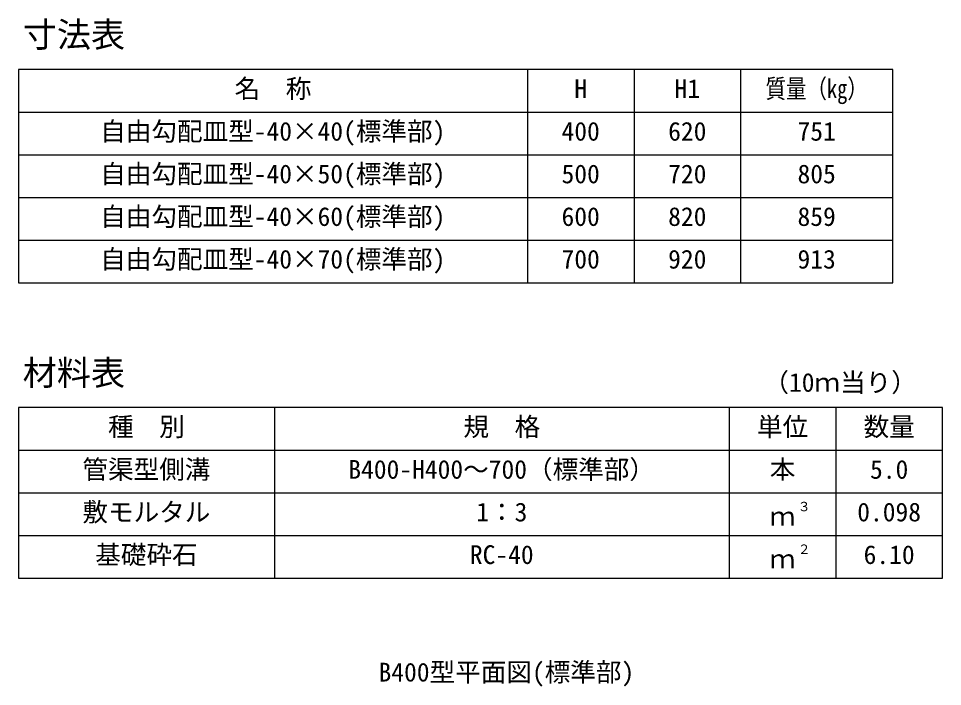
# Model space of a CAD drawing. Units: millimetres, scale not verified. Extents: x -12600 to 12600, y -5940 to 5940.
# Drawn here: x -10612 to -8988, y -4414 to -3239 of the extents above; entities that cross this region are included whole.
import ezdxf
from ezdxf.enums import TextEntityAlignment as Align

# ---------------------------------------------------------------- set-up
doc = ezdxf.new("R2010")
doc.units = ezdxf.units.MM
doc.header["$LTSCALE"] = 40
for name, color, linetype, lineweight in [('0-3_HYO', 3, 'Continuous', 25), ('0-4_HYO2', 4, 'Continuous', 25), ('0-7_TXT', 7, 'Continuous', 25)]:
    doc.layers.add(name, color=color, linetype=linetype, lineweight=lineweight)
doc.styles.add('ＭＳ ゴシック', font='')
doc.styles.get('ＭＳ ゴシック').set_extended_font_data('MS Gothic')

msp = doc.modelspace()

# ---------------------------------------------------------------- linework, layer by layer
at = {"layer": '0-3_HYO'}
for p, q in [((-9717.5, -3328.87), (-9717.5, -3703.87)), ((-9530, -3328.87), (-9530, -3703.87)), ((-9342.5, -3328.87), (-9342.5, -3703.87)), ((-10612.5, -3403.87), (-9075, -3403.87)), ((-10162.5, -3923.65), (-10162.5, -4223.65)), ((-9362.5, -3923.65), (-9362.5, -4223.65)), ((-9175, -3923.65), (-9175, -4223.65)), ((-10612.5, -3998.65), (-8987.5, -3998.65))]:
    msp.add_line(p, q, dxfattribs=at)
for points in [[(-10612.5, -3703.87), (-9075, -3703.87), (-9075, -3328.87), (-10612.5, -3328.87)], [(-10612.5, -4223.65), (-8987.5, -4223.65), (-8987.5, -3923.65), (-10612.5, -3923.65)]]:
    msp.add_lwpolyline(points, close=True, dxfattribs=at)
at = {"layer": '0-4_HYO2'}
for p, q in [((-10612.5, -3478.87), (-9075, -3478.87)), ((-10612.5, -3553.87), (-9075, -3553.87)), ((-10612.5, -3628.87), (-9075, -3628.87)), ((-10612.5, -4073.65), (-8987.5, -4073.65)), ((-10612.5, -4148.65), (-8987.5, -4148.65))]:
    msp.add_line(p, q, dxfattribs=at)

# ---------------------------------------------------------------- texts
at = {"layer": '0-7_TXT', "style": 'ＭＳ ゴシック'}
for s, height, p in [('寸法表', 43.99, (-10605, -3302.62)), ('名\u3000称', 32.99, (-10232.5, -3388.87)), ('H', 32.99, (-9635, -3388.87)), ('H1', 32.99, (-9458.75, -3388.87)), ('自由勾配皿型-40×40(標準部)', 32.99, (-10468.75, -3463.87)), ('400', 32.99, (-9657.5, -3463.87)), ('620', 32.99, (-9470, -3463.87)), ('751', 32.99, (-9242.5, -3463.87)), ('自由勾配皿型-40×50(標準部)', 32.99, (-10468.75, -3538.87)), ('500', 32.99, (-9657.5, -3538.87)), ('720', 32.99, (-9470, -3538.87)), ('805', 32.99, (-9242.5, -3538.87)), ('自由勾配皿型-40×60(標準部)', 32.99, (-10468.75, -3613.87)), ('600', 32.99, (-9657.5, -3613.87)), ('820', 32.99, (-9470, -3613.87)), ('859', 32.99, (-9242.5, -3613.87)), ('自由勾配皿型-40×70(標準部)', 32.99, (-10468.75, -3688.87)), ('700', 32.99, (-9657.5, -3688.87)), ('920', 32.99, (-9470, -3688.87)), ('913', 32.99, (-9242.5, -3688.87)), ('材料表', 43.99, (-10605, -3897.4)), ('（10ｍ当り）', 32.99, (-9302.5, -3905.65)), ('種\u3000別', 32.99, (-10455, -3983.65)), ('規\u3000格', 32.99, (-9830, -3983.65)), ('単位', 32.99, (-9313.75, -3983.65)), ('数量', 32.99, (-9126.25, -3983.65)), ('管渠型側溝', 32.99, (-10500, -4058.65)), ('B400-H400～700（標準部）', 32.99, (-10032.5, -4058.65)), ('本', 32.99, (-9291.25, -4058.65)), ('5.0', 32.99, (-9115, -4058.65)), ('敷モルタル', 32.99, (-10500, -4133.65)), ('1：3', 32.99, (-9807.5, -4133.65)), ('３', 16.5, (-9242.09, -4110.87)), ('0.098', 32.99, (-9137.5, -4133.65)), ('ｍ', 32.99, (-9291.25, -4141.15)), ('基礎砕石', 32.99, (-10477.5, -4208.65)), ('RC-40', 32.99, (-9818.75, -4208.65)), ('２', 16.5, (-9242.09, -4185.87)), ('6.10', 32.99, (-9126.25, -4208.65)), ('ｍ', 32.99, (-9291.25, -4216.15)), ('B400型平面図(標準部)', 32.99, (-9979.31, -4415.34))]:
    msp.add_text(s, height=height, dxfattribs=at).set_placement(p, align=Align.BOTTOM_LEFT)
at = {"layer": '0-7_TXT', "style": 'ＭＳ ゴシック', "width": 0.8}
msp.add_text('質量（kg）', height=32.99, dxfattribs=at).set_placement((-9298.75, -3388.87), align=Align.BOTTOM_LEFT)

doc.saveas('drawing.dxf')
